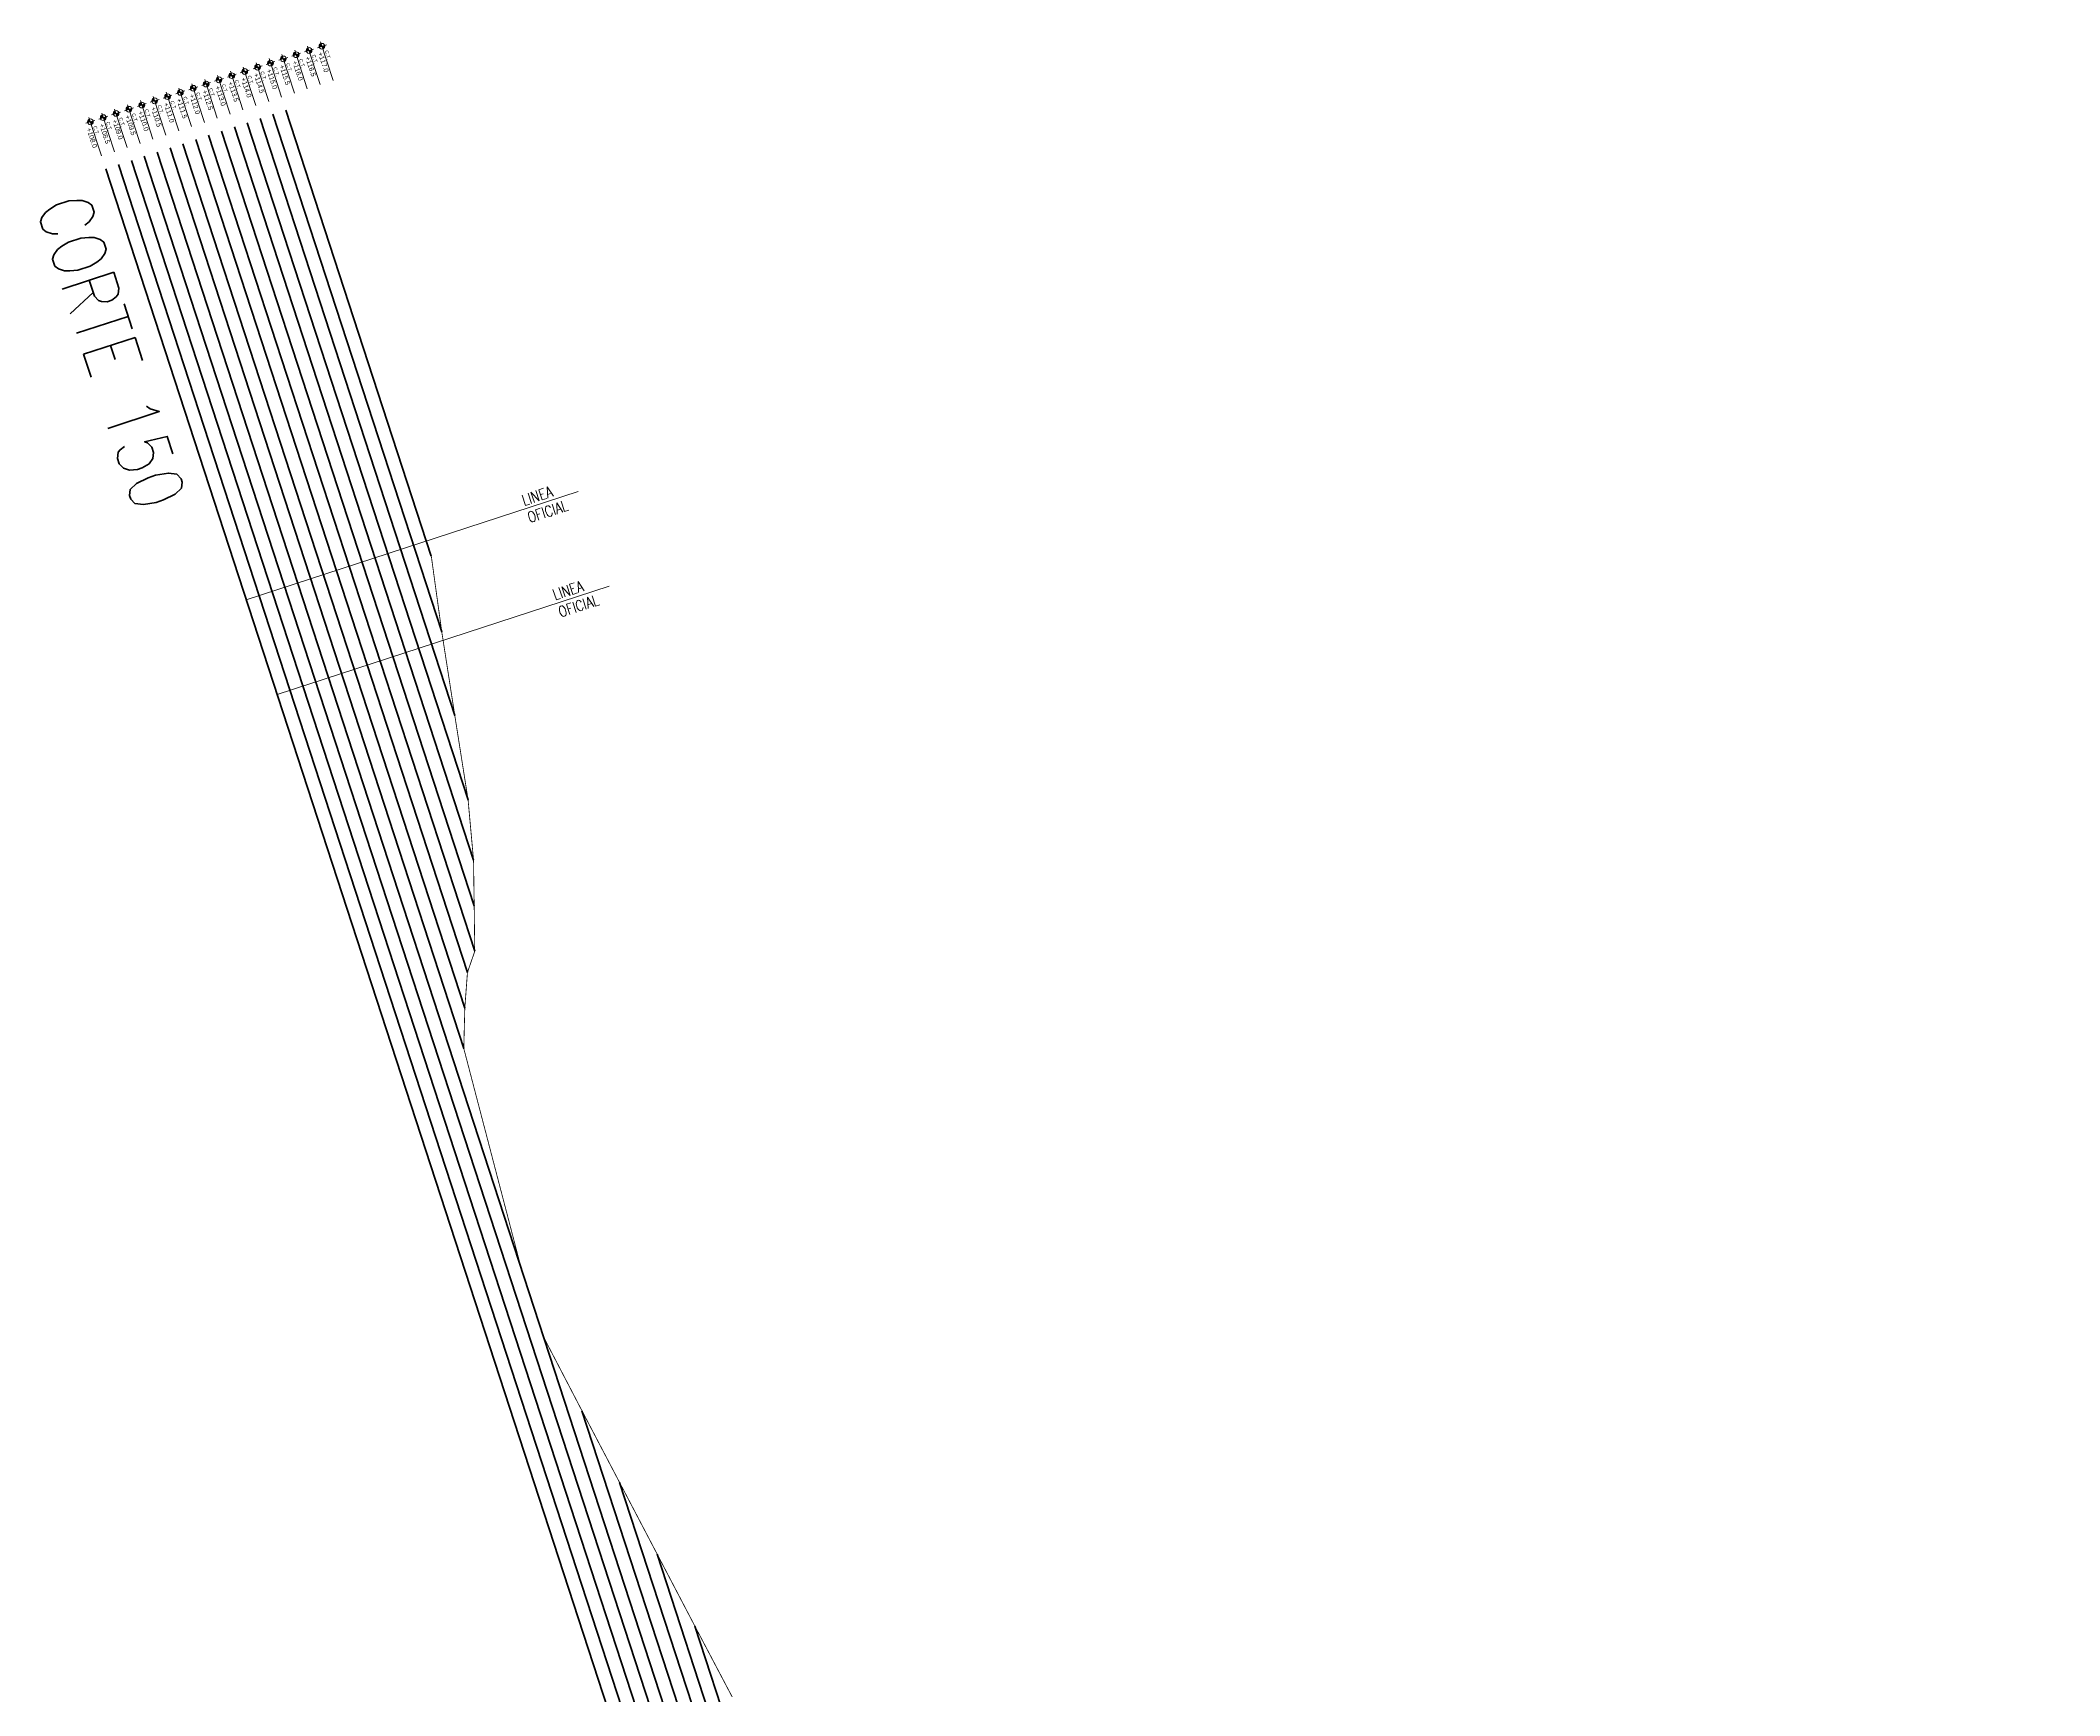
# Model space of a CAD drawing. Header units: metres. Extents: x 733085 to 734585, y 6084499 to 6087418.
# Drawn here: x 733339.4 to 733414, y 6086805.6 to 6086866.8 of the extents above; entities that cross this region are included whole.
import ezdxf
from ezdxf.enums import TextEntityAlignment as Align

# ---------------------------------------------------------------- set-up
doc = ezdxf.new("R2010")
doc.units = ezdxf.units.M
doc.header["$LTSCALE"] = 5
doc.header["$MEASUREMENT"] = 0
doc.layers.get('0').update_dxf_attribs({"color": 30})
doc.layers.add('_AUX', color=210, linetype='Continuous', lineweight=18, plot=False)
for name, color, linetype, lineweight in [('A-ELEV-MBE1', 7, 'Continuous', 35), ('U-ANNO-SYMB', 3, 'Continuous', 18), ('U-ANNO-TEXT', 3, 'Continuous', 18)]:
    doc.layers.add(name, color=color, linetype=linetype, lineweight=lineweight)
doc.styles.add('E-ARIAL', font='arial.ttf')
doc.styles.add('E-ROMANS', font='romans.shx', dxfattribs={"width": 0.8})

# ---------------------------------------------------------------- blocks, each defined once
blk = doc.blocks.new('*U18')
at = {"lineweight": 0}
h = blk.add_hatch(color=256, dxfattribs=at)
edge = h.paths.add_edge_path()
edge.add_arc((0, 0), 200, 0, 90)
edge.add_line((0, 200), (0, 0))
edge.add_line((0, 0), (200, 0))
edge = h.paths.add_edge_path()
edge.add_line((0, 0), (-200, 0))
edge.add_arc((0, 0), 200, 180, 270)
edge.add_line((0, -200), (0, 0))
for p, q in [((2500, 0), (-325, 0)), ((0, 325), (0, -325))]:
    blk.add_line(p, q)
blk.add_circle((0, 0), 200)
at = {"style": 'E-ARIAL'}
blk.add_attdef('LEVEL', text='', height=250, dxfattribs=at).set_placement((371, 0), align=Align.BOTTOM_LEFT)
blk.add_attdef('HEIGHT', text='', height=250, dxfattribs=at).set_placement((371, -75), align=Align.TOP_LEFT)

msp = doc.modelspace()

# ---------------------------------------------------------------- linework, layer by layer
at = {"layer": '_AUX', "ltscale": 0.05}
for points in [[(733347.029, 6086846.119), (733359.292, 6086850.12)], [(733348.167, 6086842.63), (733360.431, 6086846.631)]]:
    msp.add_lwpolyline(points, dxfattribs=at)
at = {"layer": 'A-ELEV-MBE1', "color": 252}
for p, q in [((733353.865, 6086847.734), (733348.487, 6086864.217)), ((733355.449, 6086834.819), (733346.111, 6086863.441)), ((733355.425, 6086836.506), (733346.586, 6086863.597)), ((733355.224, 6086838.733), (733347.061, 6086863.752)), ((733354.733, 6086841.849), (733347.537, 6086863.907)), ((733354.252, 6086844.936), (733348.012, 6086864.062)), ((733412.994, 6086650.381), (733343.734, 6086862.666)), ((733355.064, 6086829.55), (733344.209, 6086862.821)), ((733355.103, 6086831.043), (733344.685, 6086862.976)), ((733355.2, 6086832.358), (733345.16, 6086863.131)), ((733355.471, 6086833.139), (733345.635, 6086863.286)), ((733414.944, 6086637.956), (733341.833, 6086862.046)), ((733415.42, 6086638.111), (733342.308, 6086862.201)), ((733415.499, 6086639.481), (733342.783, 6086862.356)), ((733413.748, 6086646.459), (733343.259, 6086862.511)), ((733409.787, 6086661.823), (733359.433, 6086816.161)), ((733409.056, 6086665.677), (733360.822, 6086813.514)), ((733408.189, 6086669.945), (733362.214, 6086810.861)), ((733407.298, 6086674.289), (733363.608, 6086808.199))]:
    msp.add_line(p, q, dxfattribs=at)
at = {"layer": 'A-ELEV-MBE1', "ltscale": 0.15, "const_width": 0.03}
msp.add_lwpolyline([(733353.633, 6086848.445), (733353.865, 6086847.734), (733354.252, 6086844.936), (733354.733, 6086841.849), (733355.224, 6086838.733), (733355.425, 6086836.506), (733355.449, 6086834.819), (733355.471, 6086833.139), (733355.2, 6086832.358), (733355.103, 6086831.043), (733355.064, 6086829.55), (733357.187, 6086821.431), (733358.025, 6086818.865), (733359.433, 6086816.161), (733360.822, 6086813.514), (733362.214, 6086810.861), (733363.608, 6086808.199), (733364.987, 6086805.584)], dxfattribs=at)

# ---------------------------------------------------------------- block references
at = {"layer": 'U-ANNO-SYMB', "color": 1}
ref = msp.add_blockref('*U18', (733348.871, 6086866.264), dxfattribs=dict(at, xscale=0.0005309734512920894, yscale=0.0005309734512920894, zscale=0.0005309734512920894, rotation=288.0695121838982))
ref.add_attrib('LEVEL', 'C.T.', dxfattribs={"layer": '0', "height": 0.1327, "rotation": 288.06951, "style": 'E-ARIAL'}).set_placement((733348.932, 6086866.077), align=Align.BOTTOM_LEFT)
ref.add_attrib('HEIGHT', '+116.0', dxfattribs={"layer": '0', "height": 0.1774, "rotation": 288.06951, "style": 'E-ARIAL'}).set_placement((733348.894, 6086866.065), align=Align.TOP_LEFT)
ref = msp.add_blockref('*U18', (733349.347, 6086866.419), dxfattribs=dict(at, xscale=0.0005309734512920894, yscale=0.0005309734512920894, zscale=0.0005309734512920894, rotation=288.0695121838982))
ref.add_attrib('LEVEL', 'C.T.', dxfattribs={"layer": '0', "height": 0.1327, "rotation": 288.06951, "style": 'E-ARIAL'}).set_placement((733349.408, 6086866.232), align=Align.BOTTOM_LEFT)
ref.add_attrib('HEIGHT', '+116.5', dxfattribs={"layer": '0', "height": 0.1774, "rotation": 288.06951, "style": 'E-ARIAL'}).set_placement((733349.37, 6086866.22), align=Align.TOP_LEFT)
ref = msp.add_blockref('*U18', (733349.822, 6086866.575), dxfattribs=dict(at, xscale=0.0005309734512920894, yscale=0.0005309734512920894, zscale=0.0005309734512920894, rotation=288.0695121838982))
ref.add_attrib('LEVEL', 'C.T.', dxfattribs={"layer": '0', "height": 0.1327, "rotation": 288.06951, "style": 'E-ARIAL'}).set_placement((733349.883, 6086866.387), align=Align.BOTTOM_LEFT)
ref.add_attrib('HEIGHT', '+117.0', dxfattribs={"layer": '0', "height": 0.1774, "rotation": 288.06951, "style": 'E-ARIAL'}).set_placement((733349.845, 6086866.375), align=Align.TOP_LEFT)
ref = msp.add_blockref('*U18', (733346.494, 6086865.489), dxfattribs=dict(at, xscale=0.0005309734512920894, yscale=0.0005309734512920894, zscale=0.0005309734512920894, rotation=288.0695121838982))
ref.add_attrib('LEVEL', 'C.T.', dxfattribs={"layer": '0', "height": 0.1327, "rotation": 288.06951, "style": 'E-ARIAL'}).set_placement((733346.556, 6086865.302), align=Align.BOTTOM_LEFT)
ref.add_attrib('HEIGHT', '+113.5', dxfattribs={"layer": '0', "height": 0.1774, "rotation": 288.06951, "style": 'E-ARIAL'}).set_placement((733346.518, 6086865.289), align=Align.TOP_LEFT)
ref = msp.add_blockref('*U18', (733346.97, 6086865.644), dxfattribs=dict(at, xscale=0.0005309734512920894, yscale=0.0005309734512920894, zscale=0.0005309734512920894, rotation=288.0695121838982))
ref.add_attrib('LEVEL', 'C.T.', dxfattribs={"layer": '0', "height": 0.1327, "rotation": 288.06951, "style": 'E-ARIAL'}).set_placement((733347.031, 6086865.457), align=Align.BOTTOM_LEFT)
ref.add_attrib('HEIGHT', '+114.0', dxfattribs={"layer": '0', "height": 0.1774, "rotation": 288.06951, "style": 'E-ARIAL'}).set_placement((733346.993, 6086865.444), align=Align.TOP_LEFT)
ref = msp.add_blockref('*U18', (733347.445, 6086865.799), dxfattribs=dict(at, xscale=0.0005309734512920894, yscale=0.0005309734512920894, zscale=0.0005309734512920894, rotation=288.0695121838982))
ref.add_attrib('LEVEL', 'C.T.', dxfattribs={"layer": '0', "height": 0.1327, "rotation": 288.06951, "style": 'E-ARIAL'}).set_placement((733347.506, 6086865.612), align=Align.BOTTOM_LEFT)
ref.add_attrib('HEIGHT', '+114.5', dxfattribs={"layer": '0', "height": 0.1774, "rotation": 288.06951, "style": 'E-ARIAL'}).set_placement((733347.468, 6086865.599), align=Align.TOP_LEFT)
ref = msp.add_blockref('*U18', (733347.921, 6086865.954), dxfattribs=dict(at, xscale=0.0005309734512920894, yscale=0.0005309734512920894, zscale=0.0005309734512920894, rotation=288.0695121838982))
ref.add_attrib('LEVEL', 'C.T.', dxfattribs={"layer": '0', "height": 0.1327, "rotation": 288.06951, "style": 'E-ARIAL'}).set_placement((733347.982, 6086865.767), align=Align.BOTTOM_LEFT)
ref.add_attrib('HEIGHT', '+115.0', dxfattribs={"layer": '0', "height": 0.1774, "rotation": 288.06951, "style": 'E-ARIAL'}).set_placement((733347.944, 6086865.754), align=Align.TOP_LEFT)
ref = msp.add_blockref('*U18', (733348.396, 6086866.109), dxfattribs=dict(at, xscale=0.0005309734512920894, yscale=0.0005309734512920894, zscale=0.0005309734512920894, rotation=288.0695121838982))
ref.add_attrib('LEVEL', 'C.T.', dxfattribs={"layer": '0', "height": 0.1327, "rotation": 288.06951, "style": 'E-ARIAL'}).set_placement((733348.457, 6086865.922), align=Align.BOTTOM_LEFT)
ref.add_attrib('HEIGHT', '+115.5', dxfattribs={"layer": '0', "height": 0.1774, "rotation": 288.06951, "style": 'E-ARIAL'}).set_placement((733348.419, 6086865.909), align=Align.TOP_LEFT)
ref = msp.add_blockref('*U18', (733344.118, 6086864.713), dxfattribs=dict(at, xscale=0.0005309734512920894, yscale=0.0005309734512920894, zscale=0.0005309734512920894, rotation=288.0695121838982))
ref.add_attrib('LEVEL', 'C.T.', dxfattribs={"layer": '0', "height": 0.1327, "rotation": 288.06951, "style": 'E-ARIAL'}).set_placement((733344.179, 6086864.526), align=Align.BOTTOM_LEFT)
ref.add_attrib('HEIGHT', '+111.0', dxfattribs={"layer": '0', "height": 0.1774, "rotation": 288.06951, "style": 'E-ARIAL'}).set_placement((733344.141, 6086864.514), align=Align.TOP_LEFT)
ref = msp.add_blockref('*U18', (733344.593, 6086864.869), dxfattribs=dict(at, xscale=0.0005309734512920894, yscale=0.0005309734512920894, zscale=0.0005309734512920894, rotation=288.0695121838982))
ref.add_attrib('LEVEL', 'C.T.', dxfattribs={"layer": '0', "height": 0.1327, "rotation": 288.06951, "style": 'E-ARIAL'}).set_placement((733344.654, 6086864.681), align=Align.BOTTOM_LEFT)
ref.add_attrib('HEIGHT', '+111.5', dxfattribs={"layer": '0', "height": 0.1774, "rotation": 288.06951, "style": 'E-ARIAL'}).set_placement((733344.616, 6086864.669), align=Align.TOP_LEFT)
ref = msp.add_blockref('*U18', (733345.068, 6086865.024), dxfattribs=dict(at, xscale=0.0005309734512920894, yscale=0.0005309734512920894, zscale=0.0005309734512920894, rotation=288.0695121838982))
ref.add_attrib('LEVEL', 'C.T.', dxfattribs={"layer": '0', "height": 0.1327, "rotation": 288.06951, "style": 'E-ARIAL'}).set_placement((733345.13, 6086864.836), align=Align.BOTTOM_LEFT)
ref.add_attrib('HEIGHT', '+112.0', dxfattribs={"layer": '0', "height": 0.1774, "rotation": 288.06951, "style": 'E-ARIAL'}).set_placement((733345.092, 6086864.824), align=Align.TOP_LEFT)
ref = msp.add_blockref('*U18', (733345.544, 6086865.179), dxfattribs=dict(at, xscale=0.0005309734512920894, yscale=0.0005309734512920894, zscale=0.0005309734512920894, rotation=288.0695121838982))
ref.add_attrib('LEVEL', 'C.T.', dxfattribs={"layer": '0', "height": 0.1327, "rotation": 288.06951, "style": 'E-ARIAL'}).set_placement((733345.605, 6086864.991), align=Align.BOTTOM_LEFT)
ref.add_attrib('HEIGHT', '+112.5', dxfattribs={"layer": '0', "height": 0.1774, "rotation": 288.06951, "style": 'E-ARIAL'}).set_placement((733345.567, 6086864.979), align=Align.TOP_LEFT)
ref = msp.add_blockref('*U18', (733346.019, 6086865.334), dxfattribs=dict(at, xscale=0.0005309734512920894, yscale=0.0005309734512920894, zscale=0.0005309734512920894, rotation=288.0695121838982))
ref.add_attrib('LEVEL', 'C.T.', dxfattribs={"layer": '0', "height": 0.1327, "rotation": 288.06951, "style": 'E-ARIAL'}).set_placement((733346.08, 6086865.146), align=Align.BOTTOM_LEFT)
ref.add_attrib('HEIGHT', '+113.0', dxfattribs={"layer": '0', "height": 0.1774, "rotation": 288.06951, "style": 'E-ARIAL'}).set_placement((733346.042, 6086865.134), align=Align.TOP_LEFT)
ref = msp.add_blockref('*U18', (733341.741, 6086863.938), dxfattribs=dict(at, xscale=0.0005309734512920894, yscale=0.0005309734512920894, zscale=0.0005309734512920894, rotation=288.0695121838982))
ref.add_attrib('LEVEL', 'C.T.', dxfattribs={"layer": '0', "height": 0.1327, "rotation": 288.06951, "style": 'E-ARIAL'}).set_placement((733341.802, 6086863.751), align=Align.BOTTOM_LEFT)
ref.add_attrib('HEIGHT', '+108.5', dxfattribs={"layer": '0', "height": 0.1774, "rotation": 288.06951, "style": 'E-ARIAL'}).set_placement((733341.764, 6086863.738), align=Align.TOP_LEFT)
ref = msp.add_blockref('*U18', (733342.216, 6086864.093), dxfattribs=dict(at, xscale=0.0005309734512920894, yscale=0.0005309734512920894, zscale=0.0005309734512920894, rotation=288.0695121838982))
ref.add_attrib('LEVEL', 'C.T.', dxfattribs={"layer": '0', "height": 0.1327, "rotation": 288.06951, "style": 'E-ARIAL'}).set_placement((733342.278, 6086863.906), align=Align.BOTTOM_LEFT)
ref.add_attrib('HEIGHT', '+109.0', dxfattribs={"layer": '0', "height": 0.1774, "rotation": 288.06951, "style": 'E-ARIAL'}).set_placement((733342.24, 6086863.893), align=Align.TOP_LEFT)
ref = msp.add_blockref('*U18', (733342.692, 6086864.248), dxfattribs=dict(at, xscale=0.0005309734512920894, yscale=0.0005309734512920894, zscale=0.0005309734512920894, rotation=288.0695121838982))
ref.add_attrib('LEVEL', 'C.T.', dxfattribs={"layer": '0', "height": 0.1327, "rotation": 288.06951, "style": 'E-ARIAL'}).set_placement((733342.753, 6086864.061), align=Align.BOTTOM_LEFT)
ref.add_attrib('HEIGHT', '+109.5', dxfattribs={"layer": '0', "height": 0.1774, "rotation": 288.06951, "style": 'E-ARIAL'}).set_placement((733342.715, 6086864.048), align=Align.TOP_LEFT)
ref = msp.add_blockref('*U18', (733343.167, 6086864.403), dxfattribs=dict(at, xscale=0.0005309734512920894, yscale=0.0005309734512920894, zscale=0.0005309734512920894, rotation=288.0695121838982))
ref.add_attrib('LEVEL', 'C.T.', dxfattribs={"layer": '0', "height": 0.1327, "rotation": 288.06951, "style": 'E-ARIAL'}).set_placement((733343.228, 6086864.216), align=Align.BOTTOM_LEFT)
ref.add_attrib('HEIGHT', '+110.0', dxfattribs={"layer": '0', "height": 0.1774, "rotation": 288.06951, "style": 'E-ARIAL'}).set_placement((733343.19, 6086864.204), align=Align.TOP_LEFT)
ref = msp.add_blockref('*U18', (733343.642, 6086864.558), dxfattribs=dict(at, xscale=0.0005309734512920894, yscale=0.0005309734512920894, zscale=0.0005309734512920894, rotation=288.0695121838982))
ref.add_attrib('LEVEL', 'C.T.', dxfattribs={"layer": '0', "height": 0.1327, "rotation": 288.06951, "style": 'E-ARIAL'}).set_placement((733343.704, 6086864.371), align=Align.BOTTOM_LEFT)
ref.add_attrib('HEIGHT', '+110.5', dxfattribs={"layer": '0', "height": 0.1774, "rotation": 288.06951, "style": 'E-ARIAL'}).set_placement((733343.666, 6086864.359), align=Align.TOP_LEFT)
ref = msp.add_blockref('*U18', (733341.266, 6086863.783), dxfattribs=dict(at, xscale=0.0005309734512920894, yscale=0.0005309734512920894, zscale=0.0005309734512920894, rotation=288.0695121838982))
ref.add_attrib('LEVEL', 'C.T.', dxfattribs={"layer": '0', "height": 0.1327, "rotation": 288.06951, "style": 'E-ARIAL'}).set_placement((733341.327, 6086863.596), align=Align.BOTTOM_LEFT)
ref.add_attrib('HEIGHT', '+108.0', dxfattribs={"layer": '0', "height": 0.1774, "rotation": 288.06951, "style": 'E-ARIAL'}).set_placement((733341.289, 6086863.583), align=Align.TOP_LEFT)

# ---------------------------------------------------------------- texts
at = {"layer": 'U-ANNO-TEXT', "attachment_point": 7, "style": 'E-ROMANS'}
for s, insert, char_height, rotation in [('CORTE 150', (733339.227, 6086860.67), 2, 288.06951), ('LINEA\\POFICIAL', (733357.501, 6086848.961), 0.4, 18.06951), ('LINEA\\POFICIAL', (733358.64, 6086845.471), 0.4, 18.06951)]:
    msp.add_mtext(s, dxfattribs=dict(at, insert=insert, char_height=char_height, rotation=rotation))

doc.saveas('drawing.dxf')
